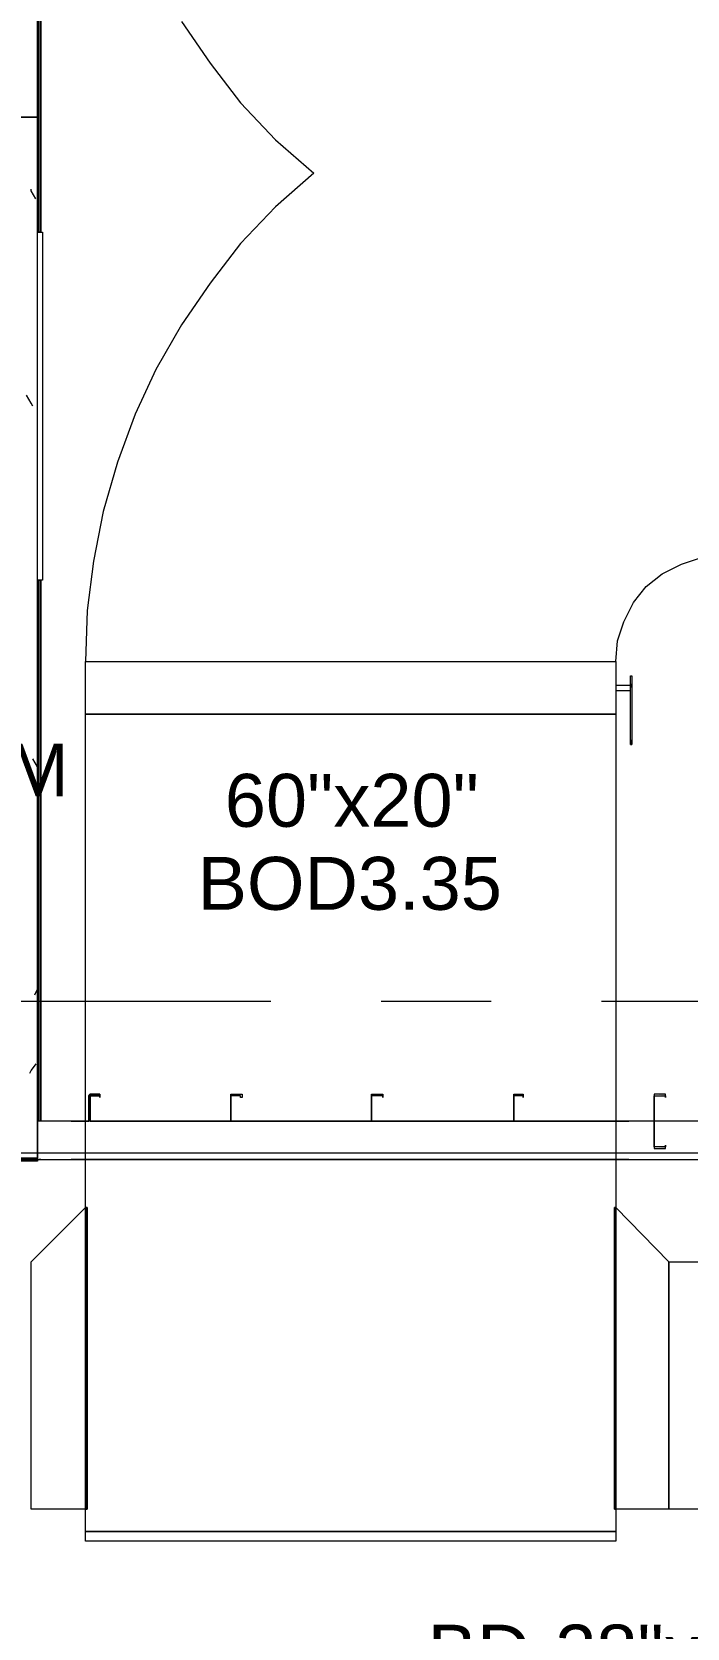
# Model space of a CAD drawing. Header units: metres. Extents: x -2 to 237, y -8 to 52.
# Drawn here: x 17.383 to 19.262, y 22.645 to 27.228 of the extents above; entities that cross this region are included whole.
import ezdxf

# ---------------------------------------------------------------- set-up
doc = ezdxf.new("R2010")
doc.units = ezdxf.units.M
doc.layers.add('HVAC - Ductos', color=5, linetype='Continuous', lineweight=0)
doc.layers.add('PDF3_Text', color=7, linetype='Continuous', lineweight=0)
doc.layers.add('PDF3_Geometry', color=7, linetype='Continuous', lineweight=0, true_color=0xaaaaaa)
doc.layers.add('PDF3_Solid Fills', color=7, linetype='Continuous', lineweight=0, true_color=0xffffff)
doc.styles.add('PDF Helvetica', font='')
doc.styles.get('PDF Helvetica').set_extended_font_data('Helvetica')

msp = doc.modelspace()

# ---------------------------------------------------------------- hatches: boundary and pattern name
at = {"layer": 'PDF3_Solid Fills', "lineweight": 0, "transparency": 33554559}
h = msp.add_hatch(color=256, dxfattribs=at)
h.paths.add_polyline_path([(19.1999, 24.1736), (19.1999, 24.1782), (19.1679, 24.1782)])
h.paths.add_polyline_path([(19.1679, 24.0269), (19.1999, 24.0224), (19.1999, 24.0224), (19.1999, 24.0269)])

# ---------------------------------------------------------------- linework, layer by layer
at = {"layer": 'HVAC - Ductos', "lineweight": 0}
msp.add_lwpolyline([(17.8111, 27.2582), (17.8937, 27.139), (17.9807, 27.0244), (18.0815, 26.919), (18.1915, 26.8228), (18.0815, 26.7266), (17.9807, 26.6211), (17.8937, 26.5066), (17.8111, 26.3874), (17.7378, 26.259), (17.6783, 26.1307), (17.6278, 25.9932), (17.5866, 25.8511), (17.5591, 25.709), (17.5407, 25.567), (17.5361, 25.4202), (19.0579, 25.4202), (19.0624, 25.4799), (19.0807, 25.5348), (19.1083, 25.5898), (19.1449, 25.6357), (19.1907, 25.6724), (19.2458, 25.6998), (19.3007, 25.7182)], dxfattribs=at)
for points in [[(19.0579, 25.4202), (19.0579, 25.269), (17.5361, 25.269), (17.5361, 25.4202)], [(19.0579, 25.269), (19.0579, 22.9223), (17.5361, 22.9223), (17.5361, 25.269)], [(17.5361, 23.8528), (17.5407, 23.8528), (17.5407, 22.9865), (17.3803, 22.9865), (17.3803, 23.6969)], [(17.5361, 23.8528), (17.5361, 22.9865), (17.5407, 22.9865), (17.5407, 23.8528)], [(19.0533, 23.8528), (19.0533, 22.9865), (19.0579, 22.9865), (19.0579, 23.8528)], [(19.0533, 23.8528), (19.0579, 23.8528), (19.2091, 23.6969), (19.2091, 22.9865), (19.0533, 22.9865)], [(19.3879, 22.9865), (19.2091, 22.9865), (19.2091, 23.6969), (19.3879, 23.6969)], [(17.5361, 22.9223), (19.0579, 22.9223), (19.0579, 22.8948), (17.5361, 22.8948)]]:
    msp.add_lwpolyline(points, close=True, dxfattribs=at)
at = {"layer": 'PDF3_Geometry', "lineweight": 0}
for points in [[(17.4078, 28.5966), (17.3987, 28.5966), (17.4078, 28.5966), (17.3987, 28.5966), (17.4078, 28.5966), (17.4078, 26.9832), (17.4078, 28.5966), (17.4033, 28.592), (17.3987, 28.5874), (17.3987, 26.9832), (17.3987, 28.5874), (17.3803, 28.5874), (17.3665, 28.5874), (17.2887, 28.5874), (17.3665, 28.5874), (17.3803, 28.5874), (17.3803, 31.9149)], [(19.3879, 24.1003), (19.1679, 24.1003), (17.3987, 24.1003), (17.3987, 24.2103), (17.3987, 26.9832), (17.3987, 28.5874), (17.3987, 31.9149)], [(17.4078, 26.6532), (17.4078, 26.9832), (17.4078, 26.6532), (17.4033, 26.6532), (17.4033, 26.9832), (17.4033, 28.592), (17.3987, 28.592), (17.4033, 28.592)], [(17.3987, 28.5874), (17.3987, 26.9832), (17.3987, 28.5874)], [(17.3987, 26.7403), (17.3987, 26.9832), (17.3987, 26.997), (17.3987, 26.9832), (17.3987, 26.9649), (17.3987, 26.9512), (17.3987, 26.9832), (17.3987, 26.6532), (17.3987, 26.9832)], [(14.9878, 26.9832), (17.3987, 26.9832), (14.9878, 26.9832)], [(17.3987, 24.2103), (17.3987, 26.9512)], [(17.4033, 24.1003), (17.4033, 25.654), (17.4078, 25.654), (17.4078, 24.1003), (17.4078, 25.654)], [(17.3987, 25.4799), (17.3987, 24.224)], [(18.0678, 24.444), (16.7982, 24.444)], [(18.7003, 24.444), (18.3841, 24.444)], [(20.2907, 24.444), (19.0166, 24.444)], [(17.3987, 24.1003), (17.3987, 24.0224), (17.3987, 24.0086), (17.3987, 24.0224), (17.3987, 24.1003), (17.3987, 24.2103), (17.3987, 24.0086), (17.3987, 23.9948), (17.3987, 23.9902), (17.3987, 24.0224), (17.3987, 23.9902), (17.4078, 23.9902), (17.4033, 23.9902)], [(17.9533, 24.1003), (17.9533, 24.1736), (17.9533, 24.1003)], [(17.9533, 24.1003), (17.9533, 24.1736), (17.9533, 24.1003)], [(18.3566, 24.1003), (18.3566, 24.1736), (18.3566, 24.1003)], [(18.3566, 24.1003), (18.3566, 24.1736), (18.3566, 24.1003)], [(18.7645, 24.1003), (18.7645, 24.1736), (18.7645, 24.1003)], [(18.7645, 24.1003), (18.7645, 24.1736), (18.7645, 24.1003)], [(29.2054, 24.0086), (29.2054, 24.1003), (29.2054, 23.9948), (29.2054, 23.9902), (29.2054, 23.9948), (29.0954, 23.9948), (29.0954, 24.0086), (29.0954, 23.9948), (19.3925, 23.9948), (19.3879, 23.9948), (19.3879, 24.0086), (17.3987, 24.0086), (17.3987, 23.9948), (16.4774, 23.9948), (14.9878, 23.9948), (14.9878, 23.9902), (14.9878, 23.9857), (16.4774, 23.9857), (16.4774, 23.9902), (14.9878, 23.9902)], [(17.4949, 24.1003), (17.5453, 24.1003)], [(17.5499, 24.1003), (17.9533, 24.1003), (18.3566, 24.1003), (18.7645, 24.1003), (19.0945, 24.1003)], [(7.0265, 23.9902), (14.9878, 23.9902), (16.4774, 23.9902), (17.3987, 23.9902), (19.3879, 23.9902)], [(19.0945, 23.9902), (17.4949, 23.9902)]]:
    msp.add_lwpolyline(points, dxfattribs=at)
for points in [[(17.3987, 26.9832), (17.3987, 26.997)], [(17.3987, 25.654), (17.3987, 26.6532), (17.4124, 26.6532), (17.4124, 25.654)], [(17.3987, 25.654), (17.3987, 24.1003)], [(17.5499, 24.1782), (17.5453, 24.1736), (17.5499, 24.1782), (17.5774, 24.1782)], [(17.5453, 24.1736), (17.5453, 24.1003)], [(17.5774, 24.169), (17.5774, 24.1782), (17.5774, 24.169), (17.5774, 24.1736), (17.5499, 24.1736), (17.5499, 24.1003), (17.5499, 24.1736), (17.5774, 24.1736)], [(17.9853, 24.169), (17.9807, 24.169), (17.9807, 24.1736), (17.9533, 24.1736), (17.9533, 24.1782), (17.9853, 24.1782)], [(17.9853, 24.169), (17.9807, 24.169), (17.9807, 24.1736), (17.9533, 24.1736), (17.9533, 24.1782), (17.9853, 24.1782)], [(18.3887, 24.169), (18.3887, 24.1736), (18.3611, 24.1736), (18.3566, 24.1736), (18.3566, 24.1782), (18.3611, 24.1782), (18.3887, 24.1782)], [(18.3887, 24.169), (18.3887, 24.1736), (18.3611, 24.1736), (18.3566, 24.1736), (18.3566, 24.1782), (18.3611, 24.1782), (18.3887, 24.1782)], [(18.792, 24.169), (18.792, 24.1736), (18.7645, 24.1736), (18.7645, 24.1782), (18.792, 24.1782)], [(18.792, 24.169), (18.792, 24.1736), (18.7645, 24.1736), (18.7645, 24.1782), (18.792, 24.1782)], [(19.1999, 24.1782), (19.1679, 24.1782), (19.1679, 24.1736), (19.1679, 24.0269), (19.1679, 24.0224), (19.1999, 24.0224), (19.1999, 24.0315), (19.1999, 24.0269), (19.1679, 24.0269), (19.1679, 24.1736), (19.1999, 24.1736), (19.1999, 24.169)], [(12.9986, 23.9857), (12.9986, 23.9902), (14.9878, 23.9902), (16.4774, 23.9902), (17.3987, 23.9902), (17.3987, 23.9857), (16.4774, 23.9857), (14.9878, 23.9857)], [(16.4774, 24.0086), (16.4774, 23.9948), (17.3987, 23.9948), (17.3987, 24.0086)], [(16.4774, 23.9948), (16.4774, 23.9902), (17.3987, 23.9902), (17.3987, 23.9948)], [(17.3987, 23.9902), (17.3987, 23.9857), (16.4774, 23.9857), (16.4774, 23.9902)]]:
    msp.add_lwpolyline(points, close=True, dxfattribs=at)
at = {"layer": 'PDF3_Geometry', "color": 254, "lineweight": 0, "true_color": 0xeaeaea}
for points in [[(17.3941, 26.7494), (17.3803, 26.7724), (17.3803, 26.777)], [(17.3849, 26.1536), (17.3803, 26.1628), (17.3665, 26.1857)], [(17.3987, 25.1178), (17.3849, 25.1407)], [(17.3987, 24.4807), (17.3895, 24.4624)], [(17.3941, 24.2652), (17.3803, 24.2469), (17.3757, 24.2378)]]:
    msp.add_lwpolyline(points, dxfattribs=at)
at = {"layer": 'PDF3_Geometry', "color": 1, "lineweight": 0}
for points in [[(19.0991, 25.1957), (19.0991, 25.1911), (19.0991, 25.1865), (19.0991, 25.182), (19.0991, 25.1865), (19.0991, 25.1911), (19.0991, 25.1957), (19.0991, 25.347), (19.0991, 25.379), (19.1037, 25.379), (19.1037, 25.347), (19.0991, 25.347), (19.0991, 25.3515), (19.0991, 25.3561), (19.0991, 25.3515), (19.0579, 25.3515)], [(19.1037, 25.347), (19.1037, 25.1957), (19.1037, 25.1911), (19.1037, 25.1865), (19.1037, 25.182), (19.1037, 25.1865), (19.1037, 25.1911), (19.1037, 25.1957)], [(19.0579, 25.3378), (19.0991, 25.3378)], [(19.0991, 25.182), (19.1037, 25.182)]]:
    msp.add_lwpolyline(points, dxfattribs=at)
msp.add_lwpolyline([(19.1037, 25.347), (19.1037, 25.3515), (19.1037, 25.3561), (19.1037, 25.3515)], close=True, dxfattribs=at)

# ---------------------------------------------------------------- texts
at = {"layer": 'PDF3_Text', "lineweight": 0, "attachment_point": 4, "style": 'PDF Helvetica'}
for s, insert, char_height in [('500 CFM', (16.6156, 25.108), 0.15195), ('60"x20"', (17.9357, 25.0209), 0.15195), ('BOD3.35', (17.8577, 24.7825), 0.15195), ('BD-28"x20"-28"x20"', (18.5178, 22.5778), 0.151954)]:
    msp.add_mtext(s, dxfattribs=dict(at, insert=insert, char_height=char_height))

doc.saveas('drawing.dxf')
